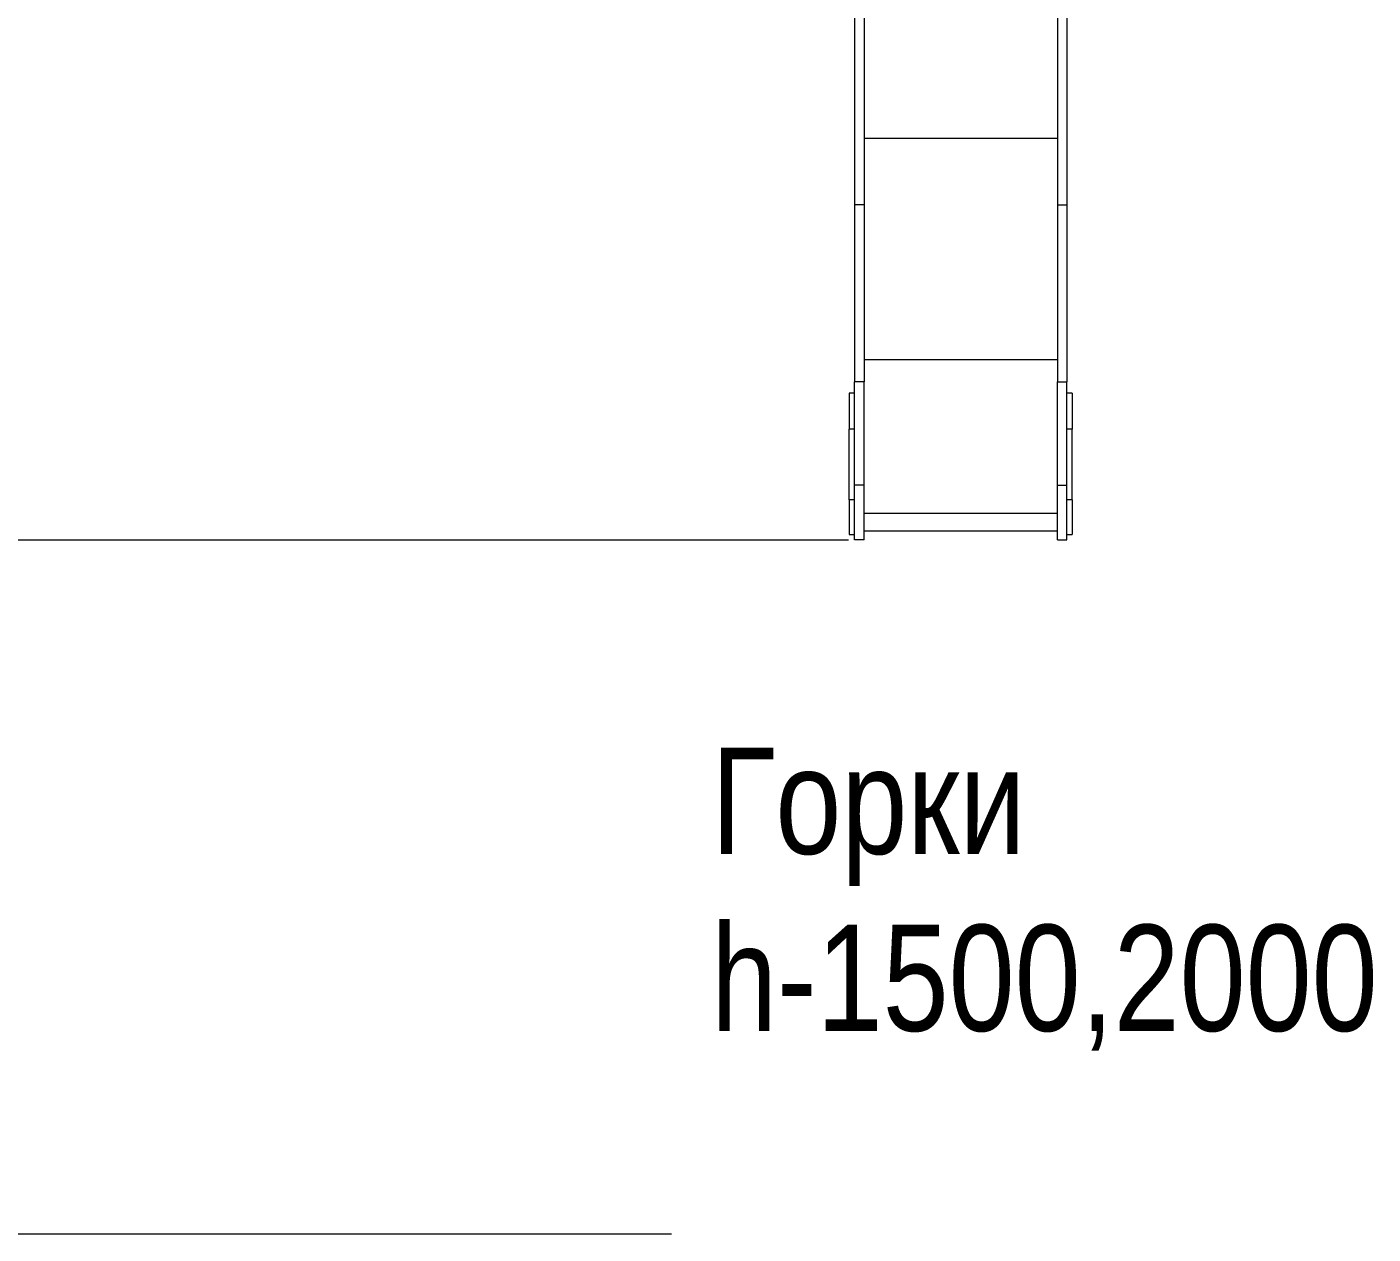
# Model space of a CAD drawing. Header units: millimetres. Extents: x -6276 to 7092, y -6092 to 4840.
# Drawn here: x -2908 to 894, y -6092 to -2680 of the extents above; entities that cross this region are included whole.
import ezdxf

# ---------------------------------------------------------------- set-up
doc = ezdxf.new("R2010")
doc.units = ezdxf.units.MM
for name, color, linetype in [('DIKOM_ОБЪЕКТ', 7, 'Continuous'), ('DIKOM_РАЗМЕР_ЗОНА', 7, 'Continuous'), ('DIKOM_РАЗМЕР_ОБЪЕКТА', 7, 'Continuous')]:
    doc.layers.add(name, color=color, linetype=linetype)
doc.styles.add('style1', font='arial.ttf', dxfattribs={"width": 0.8})
doc.dimstyles.new('1-50', dxfattribs={"dimtxt": 300, "dimasz": 200, "dimexe": 100, "dimexo": 0, "dimgap": 100, "dimtad": 1, "dimtxsty": 'style1', "dimcen": 200, "dimclrd": 7, "dimclre": 7, "dimclrt": 7, "dimadec": 1, "dimazin": 2, "dimtfac": 1, "dimtmove": 0, "dimatfit": 2, "dimfxl": 0, "dimlwd": 25, "dimlwe": 18, "dimarcsym": 0})

# ---------------------------------------------------------------- blocks, each defined once
blk = doc.blocks.new('*D10')
at = {"layer": 'Defpoints', "color": 0, "transparency": 16777216}
for p in [(-3959.1, 2290.8), (-270.4, 2290.8), (-587.4, -4131.1)]:
    blk.add_point(p, dxfattribs=at)
at = {"layer": 'DIKOM_РАЗМЕР_ОБЪЕКТА', "color": 7, "lineweight": 18, "transparency": 16777216}
for p, q in [((-270.4, 2290.8), (-4059.1, 2290.8)), ((-587.4, -4131.1), (-4059.1, -4131.1))]:
    blk.add_line(p, q, dxfattribs=at)
at = {"layer": 'DIKOM_РАЗМЕР_ОБЪЕКТА', "color": 7, "lineweight": 25, "transparency": 16777216}
blk.add_line((-3959.1, -3931.1), (-3959.1, 2090.8), dxfattribs=at)
at = {"layer": 'DIKOM_РАЗМЕР_ОБЪЕКТА', "color": 7, "transparency": 16777216}
for points in [[(-3992.5, 2090.8), (-3925.8, 2090.8), (-3959.1, 2290.8)], [(-3992.5, -3931.1), (-3925.8, -3931.1), (-3959.1, -4131.1)]]:
    blk.add_solid(points, dxfattribs=at)
at = {"layer": 'DIKOM_РАЗМЕР_ОБЪЕКТА', "color": 7, "transparency": 16777216, "insert": (-4212.3, -993.6), "char_height": 300, "attachment_point": 5, "rotation": 90, "style": 'style1'}
blk.add_mtext('6400', dxfattribs=at)
blk = doc.blocks.new('*D13')
at = {"layer": 'Defpoints', "color": 0, "transparency": 16777216}
for p in [(-4017, 3652.1), (-5825.7, -6091.7), (-1087.4, -6091.7)]:
    blk.add_point(p, dxfattribs=at)
at = {"layer": 'DIKOM_РАЗМЕР_ЗОНА', "color": 7, "lineweight": 18, "transparency": 16777216}
for p, q in [((-4017, 3652.1), (-5925.7, 3652.1)), ((-1087.4, -6091.7), (-5925.7, -6091.7))]:
    blk.add_line(p, q, dxfattribs=at)
at = {"layer": 'DIKOM_РАЗМЕР_ЗОНА', "color": 7, "lineweight": 25, "transparency": 16777216}
blk.add_line((-5825.7, 3452.1), (-5825.7, -5891.7), dxfattribs=at)
at = {"layer": 'DIKOM_РАЗМЕР_ЗОНА', "color": 7, "transparency": 16777216}
for points in [[(-5859, 3452.1), (-5792.3, 3452.1), (-5825.7, 3652.1)], [(-5859, -5891.7), (-5792.3, -5891.7), (-5825.7, -6091.7)]]:
    blk.add_solid(points, dxfattribs=at)
at = {"layer": 'DIKOM_РАЗМЕР_ЗОНА', "color": 7, "transparency": 16777216, "insert": (-6078.8, -955.3), "char_height": 300, "attachment_point": 5, "rotation": 90, "style": 'style1'}
blk.add_mtext('9800', dxfattribs=at)

msp = doc.modelspace()

# ---------------------------------------------------------------- linework, layer by layer
at = {"layer": 'DIKOM_ОБЪЕКТ', "color": 7, "linetype": 'Continuous', "lineweight": 15}
for p, q in [((-570.53, -1905.021), (-570.53, -3183.555)), ((-543.53, -1905.021), (-543.53, -3183.555)), ((2.47, -1905.021), (2.47, -3183.555)), ((29.47, -1905.021), (29.47, -3183.555)), ((2.47, -2996.111), (-543.53, -2996.111)), ((-543.53, -3183.555), (-570.53, -3183.555)), ((-570.53, -3183.555), (-570.53, -3683.825)), ((-543.53, -3183.555), (-543.53, -3683.825)), ((2.47, -3183.555), (29.47, -3183.555)), ((2.47, -3183.555), (2.47, -3683.825)), ((29.47, -3183.555), (29.47, -3683.825)), ((2.47, -3621.449), (-543.53, -3621.449)), ((-543.53, -3683.825), (-570.53, -3683.825)), ((-570.53, -3975.212), (-570.53, -3683.825)), ((-543.53, -3975.212), (-543.53, -3683.825)), ((2.47, -3683.825), (29.47, -3683.825)), ((2.47, -3975.212), (2.47, -3683.825)), ((29.47, -3975.212), (29.47, -3683.825)), ((-570.53, -3715.077), (-585.53, -3715.077)), ((-585.53, -3715.077), (-585.53, -3816.821)), ((44.47, -3715.077), (29.47, -3715.077)), ((44.47, -3715.077), (44.47, -3816.821)), ((-570.53, -3816.821), (-585.53, -3816.821)), ((-585.53, -4016.791), (-585.53, -3816.821)), ((44.47, -3816.821), (29.47, -3816.821)), ((44.47, -4016.791), (44.47, -3816.821)), ((-543.53, -3975.212), (-570.53, -3975.212)), ((-570.53, -4129.63), (-570.53, -3975.212)), ((-543.53, -4129.63), (-543.53, -3975.212)), ((2.47, -3975.212), (29.47, -3975.212)), ((2.47, -4129.63), (2.47, -3975.212)), ((29.47, -4129.63), (29.47, -3975.212)), ((-570.53, -4016.791), (-585.53, -4016.791)), ((-585.53, -4016.791), (-585.53, -4115.047)), ((44.47, -4016.791), (29.47, -4016.791)), ((44.47, -4016.791), (44.47, -4115.047)), ((2.47, -4055.503), (-543.53, -4055.503)), ((-543.53, -4104.631), (2.47, -4104.631)), ((-585.53, -4115.047), (-570.53, -4115.047)), ((-543.53, -4129.63), (-570.53, -4129.63)), ((-570.53, -4129.63), (-570.53, -4129.631)), ((-543.53, -4129.631), (-570.53, -4129.631)), ((-543.53, -4129.63), (-543.53, -4129.631)), ((2.47, -4129.63), (29.47, -4129.63)), ((2.47, -4129.63), (2.47, -4129.631)), ((2.47, -4129.631), (29.47, -4129.631)), ((29.47, -4115.047), (44.47, -4115.047)), ((29.47, -4129.63), (29.47, -4129.631))]:
    msp.add_line(p, q, dxfattribs=at)

# ---------------------------------------------------------------- texts
at = {"layer": 'DIKOM_РАЗМЕР_ОБЪЕКТА', "insert": (-975.66, -4717.542), "char_height": 300, "width": 1252.54025, "attachment_point": 1, "style": 'style1'}
msp.add_mtext('{\\fArial|b0|i0|c204|p34;Горки }h-{\\fArial|b0|i0|c204|p34;1}5{\\fArial|b0|i0|c204|p34;00,}20{\\fArial|b0|i0|c204|p34;00}', dxfattribs=at)

# ---------------------------------------------------------------- dimensions: what is measured, and where the dimension line sits
at = {"layer": 'DIKOM_РАЗМЕР_ЗОНА'}
dim = msp.add_linear_dim(base=(-5825.658, -6091.674), p1=(-4017.007, 3652.125), p2=(-1087.413, -6091.674), angle=90, text='9800', dimstyle='1-50', dxfattribs=at)
dim.commit()
dim.dimension.update_dxf_attribs({"geometry": '*D13', "text_midpoint": (-5825.658, -955.277), "dimtype": 160})
at = {"layer": 'DIKOM_РАЗМЕР_ОБЪЕКТА'}
dim = msp.add_linear_dim(base=(-3959.136, 2290.796), p1=(-587.413, -4131.098), p2=(-270.413, 2290.796), angle=90, text='6400', dimstyle='1-50', dxfattribs=at)
dim.commit()
dim.dimension.update_dxf_attribs({"geometry": '*D10', "text_midpoint": (-3959.136, -993.645), "dimtype": 160})

doc.saveas('drawing.dxf')
